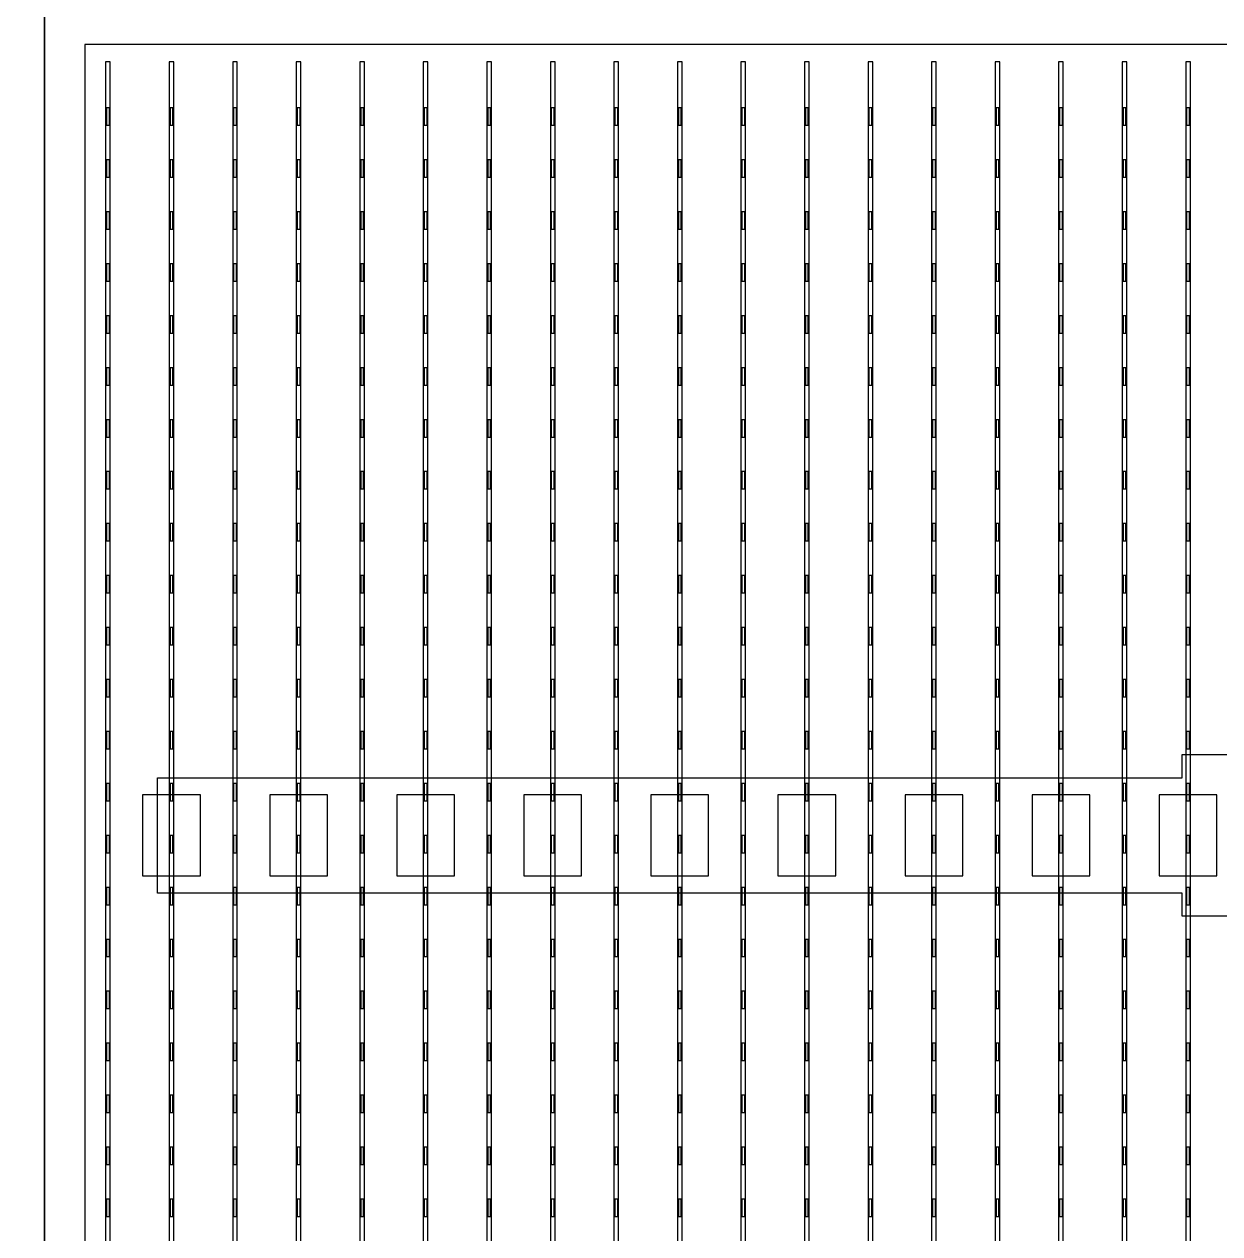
# Model space of a CAD drawing. Header units: millimetres. Extents: x -18 to 142, y -7 to 153.
# Drawn here: x 82.89 to 93.25, y 114.25 to 124.72 of the extents above; entities that cross this region are included whole.
import ezdxf

# ---------------------------------------------------------------- set-up
doc = ezdxf.new("R2010")
doc.units = ezdxf.units.MM
for name, color, linetype in [('BUSBARS', 3, 'Continuous'), ('CELLS', 5, 'Continuous'), ('CONTACT_PADS', 2, 'Continuous'), ('DICING', 4, 'Continuous'), ('FINGERS', 1, 'Continuous'), ('INSULATION', 2, 'Continuous')]:
    doc.layers.add(name, color=color, linetype=linetype)

msp = doc.modelspace()

# ---------------------------------------------------------------- linework, layer by layer
at = {"layer": 'BUSBARS'}
msp.add_lwpolyline([(102.99, 118.2), (102.99, 117.2), (94.12, 117.2), (94.12, 117), (92.92, 117), (92.92, 117.2), (84.05, 117.2), (84.05, 118.2), (92.92, 118.2), (92.92, 118.4), (94.12, 118.4), (94.12, 118.2), (102.99, 118.2)], close=True, dxfattribs=at)
at = {"layer": 'CELLS'}
for points in [[(83.07, 104), (83.07, 124.9), (62.17, 124.9), (62.17, 104), (83.07, 104)], [(103.97, 104), (103.97, 124.9), (83.07, 124.9), (83.07, 104), (103.97, 104)]]:
    msp.add_lwpolyline(points, close=True, dxfattribs=at)
at = {"layer": 'CONTACT_PADS'}
for points in [[(83.633, 123.85), (83.633, 124), (83.608, 124), (83.608, 123.85), (83.633, 123.85)], [(84.183, 123.85), (84.183, 124), (84.158, 124), (84.158, 123.85), (84.183, 123.85)], [(84.733, 123.85), (84.733, 124), (84.708, 124), (84.708, 123.85), (84.733, 123.85)], [(85.283, 123.85), (85.283, 124), (85.258, 124), (85.258, 123.85), (85.283, 123.85)], [(85.833, 123.85), (85.833, 124), (85.808, 124), (85.808, 123.85), (85.833, 123.85)], [(86.383, 123.85), (86.383, 124), (86.358, 124), (86.358, 123.85), (86.383, 123.85)], [(86.933, 123.85), (86.933, 124), (86.908, 124), (86.908, 123.85), (86.933, 123.85)], [(87.483, 123.85), (87.483, 124), (87.458, 124), (87.458, 123.85), (87.483, 123.85)], [(88.033, 123.85), (88.033, 124), (88.008, 124), (88.008, 123.85), (88.033, 123.85)], [(88.583, 123.85), (88.583, 124), (88.558, 124), (88.558, 123.85), (88.583, 123.85)], [(89.133, 123.85), (89.133, 124), (89.108, 124), (89.108, 123.85), (89.133, 123.85)], [(89.683, 123.85), (89.683, 124), (89.658, 124), (89.658, 123.85), (89.683, 123.85)], [(90.233, 123.85), (90.233, 124), (90.208, 124), (90.208, 123.85), (90.233, 123.85)], [(90.783, 123.85), (90.783, 124), (90.758, 124), (90.758, 123.85), (90.783, 123.85)], [(91.333, 123.85), (91.333, 124), (91.308, 124), (91.308, 123.85), (91.333, 123.85)], [(91.883, 123.85), (91.883, 124), (91.858, 124), (91.858, 123.85), (91.883, 123.85)], [(92.433, 123.85), (92.433, 124), (92.408, 124), (92.408, 123.85), (92.433, 123.85)], [(92.983, 123.85), (92.983, 124), (92.958, 124), (92.958, 123.85), (92.983, 123.85)], [(83.633, 123.4), (83.633, 123.55), (83.608, 123.55), (83.608, 123.4), (83.633, 123.4)], [(84.183, 123.4), (84.183, 123.55), (84.158, 123.55), (84.158, 123.4), (84.183, 123.4)], [(84.733, 123.4), (84.733, 123.55), (84.708, 123.55), (84.708, 123.4), (84.733, 123.4)], [(85.283, 123.4), (85.283, 123.55), (85.258, 123.55), (85.258, 123.4), (85.283, 123.4)], [(85.833, 123.4), (85.833, 123.55), (85.808, 123.55), (85.808, 123.4), (85.833, 123.4)], [(86.383, 123.4), (86.383, 123.55), (86.358, 123.55), (86.358, 123.4), (86.383, 123.4)], [(86.933, 123.4), (86.933, 123.55), (86.908, 123.55), (86.908, 123.4), (86.933, 123.4)], [(87.483, 123.4), (87.483, 123.55), (87.458, 123.55), (87.458, 123.4), (87.483, 123.4)], [(88.033, 123.4), (88.033, 123.55), (88.008, 123.55), (88.008, 123.4), (88.033, 123.4)], [(88.583, 123.4), (88.583, 123.55), (88.558, 123.55), (88.558, 123.4), (88.583, 123.4)], [(89.133, 123.4), (89.133, 123.55), (89.108, 123.55), (89.108, 123.4), (89.133, 123.4)], [(89.683, 123.4), (89.683, 123.55), (89.658, 123.55), (89.658, 123.4), (89.683, 123.4)], [(90.233, 123.4), (90.233, 123.55), (90.208, 123.55), (90.208, 123.4), (90.233, 123.4)], [(90.783, 123.4), (90.783, 123.55), (90.758, 123.55), (90.758, 123.4), (90.783, 123.4)], [(91.333, 123.4), (91.333, 123.55), (91.308, 123.55), (91.308, 123.4), (91.333, 123.4)], [(91.883, 123.4), (91.883, 123.55), (91.858, 123.55), (91.858, 123.4), (91.883, 123.4)], [(92.433, 123.4), (92.433, 123.55), (92.408, 123.55), (92.408, 123.4), (92.433, 123.4)], [(92.983, 123.4), (92.983, 123.55), (92.958, 123.55), (92.958, 123.4), (92.983, 123.4)], [(83.633, 122.95), (83.633, 123.1), (83.608, 123.1), (83.608, 122.95), (83.633, 122.95)], [(84.183, 122.95), (84.183, 123.1), (84.158, 123.1), (84.158, 122.95), (84.183, 122.95)], [(84.733, 122.95), (84.733, 123.1), (84.708, 123.1), (84.708, 122.95), (84.733, 122.95)], [(85.283, 122.95), (85.283, 123.1), (85.258, 123.1), (85.258, 122.95), (85.283, 122.95)], [(85.833, 122.95), (85.833, 123.1), (85.808, 123.1), (85.808, 122.95), (85.833, 122.95)], [(86.383, 122.95), (86.383, 123.1), (86.358, 123.1), (86.358, 122.95), (86.383, 122.95)], [(86.933, 122.95), (86.933, 123.1), (86.908, 123.1), (86.908, 122.95), (86.933, 122.95)], [(87.483, 122.95), (87.483, 123.1), (87.458, 123.1), (87.458, 122.95), (87.483, 122.95)], [(88.033, 122.95), (88.033, 123.1), (88.008, 123.1), (88.008, 122.95), (88.033, 122.95)], [(88.583, 122.95), (88.583, 123.1), (88.558, 123.1), (88.558, 122.95), (88.583, 122.95)], [(89.133, 122.95), (89.133, 123.1), (89.108, 123.1), (89.108, 122.95), (89.133, 122.95)], [(89.683, 122.95), (89.683, 123.1), (89.658, 123.1), (89.658, 122.95), (89.683, 122.95)], [(90.233, 122.95), (90.233, 123.1), (90.208, 123.1), (90.208, 122.95), (90.233, 122.95)], [(90.783, 122.95), (90.783, 123.1), (90.758, 123.1), (90.758, 122.95), (90.783, 122.95)], [(91.333, 122.95), (91.333, 123.1), (91.308, 123.1), (91.308, 122.95), (91.333, 122.95)], [(91.883, 122.95), (91.883, 123.1), (91.858, 123.1), (91.858, 122.95), (91.883, 122.95)], [(92.433, 122.95), (92.433, 123.1), (92.408, 123.1), (92.408, 122.95), (92.433, 122.95)], [(92.983, 122.95), (92.983, 123.1), (92.958, 123.1), (92.958, 122.95), (92.983, 122.95)], [(83.633, 122.5), (83.633, 122.65), (83.608, 122.65), (83.608, 122.5), (83.633, 122.5)], [(84.183, 122.5), (84.183, 122.65), (84.158, 122.65), (84.158, 122.5), (84.183, 122.5)], [(84.733, 122.5), (84.733, 122.65), (84.708, 122.65), (84.708, 122.5), (84.733, 122.5)], [(85.283, 122.5), (85.283, 122.65), (85.258, 122.65), (85.258, 122.5), (85.283, 122.5)], [(85.833, 122.5), (85.833, 122.65), (85.808, 122.65), (85.808, 122.5), (85.833, 122.5)], [(86.383, 122.5), (86.383, 122.65), (86.358, 122.65), (86.358, 122.5), (86.383, 122.5)], [(86.933, 122.5), (86.933, 122.65), (86.908, 122.65), (86.908, 122.5), (86.933, 122.5)], [(87.483, 122.5), (87.483, 122.65), (87.458, 122.65), (87.458, 122.5), (87.483, 122.5)], [(88.033, 122.5), (88.033, 122.65), (88.008, 122.65), (88.008, 122.5), (88.033, 122.5)], [(88.583, 122.5), (88.583, 122.65), (88.558, 122.65), (88.558, 122.5), (88.583, 122.5)], [(89.133, 122.5), (89.133, 122.65), (89.108, 122.65), (89.108, 122.5), (89.133, 122.5)], [(89.683, 122.5), (89.683, 122.65), (89.658, 122.65), (89.658, 122.5), (89.683, 122.5)], [(90.233, 122.5), (90.233, 122.65), (90.208, 122.65), (90.208, 122.5), (90.233, 122.5)], [(90.783, 122.5), (90.783, 122.65), (90.758, 122.65), (90.758, 122.5), (90.783, 122.5)], [(91.333, 122.5), (91.333, 122.65), (91.308, 122.65), (91.308, 122.5), (91.333, 122.5)], [(91.883, 122.5), (91.883, 122.65), (91.858, 122.65), (91.858, 122.5), (91.883, 122.5)], [(92.433, 122.5), (92.433, 122.65), (92.408, 122.65), (92.408, 122.5), (92.433, 122.5)], [(92.983, 122.5), (92.983, 122.65), (92.958, 122.65), (92.958, 122.5), (92.983, 122.5)], [(83.633, 122.05), (83.633, 122.2), (83.608, 122.2), (83.608, 122.05), (83.633, 122.05)], [(84.183, 122.05), (84.183, 122.2), (84.158, 122.2), (84.158, 122.05), (84.183, 122.05)], [(84.733, 122.05), (84.733, 122.2), (84.708, 122.2), (84.708, 122.05), (84.733, 122.05)], [(85.283, 122.05), (85.283, 122.2), (85.258, 122.2), (85.258, 122.05), (85.283, 122.05)], [(85.833, 122.05), (85.833, 122.2), (85.808, 122.2), (85.808, 122.05), (85.833, 122.05)], [(86.383, 122.05), (86.383, 122.2), (86.358, 122.2), (86.358, 122.05), (86.383, 122.05)], [(86.933, 122.05), (86.933, 122.2), (86.908, 122.2), (86.908, 122.05), (86.933, 122.05)], [(87.483, 122.05), (87.483, 122.2), (87.458, 122.2), (87.458, 122.05), (87.483, 122.05)], [(88.033, 122.05), (88.033, 122.2), (88.008, 122.2), (88.008, 122.05), (88.033, 122.05)], [(88.583, 122.05), (88.583, 122.2), (88.558, 122.2), (88.558, 122.05), (88.583, 122.05)], [(89.133, 122.05), (89.133, 122.2), (89.108, 122.2), (89.108, 122.05), (89.133, 122.05)], [(89.683, 122.05), (89.683, 122.2), (89.658, 122.2), (89.658, 122.05), (89.683, 122.05)], [(90.233, 122.05), (90.233, 122.2), (90.208, 122.2), (90.208, 122.05), (90.233, 122.05)], [(90.783, 122.05), (90.783, 122.2), (90.758, 122.2), (90.758, 122.05), (90.783, 122.05)], [(91.333, 122.05), (91.333, 122.2), (91.308, 122.2), (91.308, 122.05), (91.333, 122.05)], [(91.883, 122.05), (91.883, 122.2), (91.858, 122.2), (91.858, 122.05), (91.883, 122.05)], [(92.433, 122.05), (92.433, 122.2), (92.408, 122.2), (92.408, 122.05), (92.433, 122.05)], [(92.983, 122.05), (92.983, 122.2), (92.958, 122.2), (92.958, 122.05), (92.983, 122.05)], [(83.633, 121.6), (83.633, 121.75), (83.608, 121.75), (83.608, 121.6), (83.633, 121.6)], [(84.183, 121.6), (84.183, 121.75), (84.158, 121.75), (84.158, 121.6), (84.183, 121.6)], [(84.733, 121.6), (84.733, 121.75), (84.708, 121.75), (84.708, 121.6), (84.733, 121.6)], [(85.283, 121.6), (85.283, 121.75), (85.258, 121.75), (85.258, 121.6), (85.283, 121.6)], [(85.833, 121.6), (85.833, 121.75), (85.808, 121.75), (85.808, 121.6), (85.833, 121.6)], [(86.383, 121.6), (86.383, 121.75), (86.358, 121.75), (86.358, 121.6), (86.383, 121.6)], [(86.933, 121.6), (86.933, 121.75), (86.908, 121.75), (86.908, 121.6), (86.933, 121.6)], [(87.483, 121.6), (87.483, 121.75), (87.458, 121.75), (87.458, 121.6), (87.483, 121.6)], [(88.033, 121.6), (88.033, 121.75), (88.008, 121.75), (88.008, 121.6), (88.033, 121.6)], [(88.583, 121.6), (88.583, 121.75), (88.558, 121.75), (88.558, 121.6), (88.583, 121.6)], [(89.133, 121.6), (89.133, 121.75), (89.108, 121.75), (89.108, 121.6), (89.133, 121.6)], [(89.683, 121.6), (89.683, 121.75), (89.658, 121.75), (89.658, 121.6), (89.683, 121.6)], [(90.233, 121.6), (90.233, 121.75), (90.208, 121.75), (90.208, 121.6), (90.233, 121.6)], [(90.783, 121.6), (90.783, 121.75), (90.758, 121.75), (90.758, 121.6), (90.783, 121.6)], [(91.333, 121.6), (91.333, 121.75), (91.308, 121.75), (91.308, 121.6), (91.333, 121.6)], [(91.883, 121.6), (91.883, 121.75), (91.858, 121.75), (91.858, 121.6), (91.883, 121.6)], [(92.433, 121.6), (92.433, 121.75), (92.408, 121.75), (92.408, 121.6), (92.433, 121.6)], [(92.983, 121.6), (92.983, 121.75), (92.958, 121.75), (92.958, 121.6), (92.983, 121.6)], [(83.633, 121.15), (83.633, 121.3), (83.608, 121.3), (83.608, 121.15), (83.633, 121.15)], [(84.183, 121.15), (84.183, 121.3), (84.158, 121.3), (84.158, 121.15), (84.183, 121.15)], [(84.733, 121.15), (84.733, 121.3), (84.708, 121.3), (84.708, 121.15), (84.733, 121.15)], [(85.283, 121.15), (85.283, 121.3), (85.258, 121.3), (85.258, 121.15), (85.283, 121.15)], [(85.833, 121.15), (85.833, 121.3), (85.808, 121.3), (85.808, 121.15), (85.833, 121.15)], [(86.383, 121.15), (86.383, 121.3), (86.358, 121.3), (86.358, 121.15), (86.383, 121.15)], [(86.933, 121.15), (86.933, 121.3), (86.908, 121.3), (86.908, 121.15), (86.933, 121.15)], [(87.483, 121.15), (87.483, 121.3), (87.458, 121.3), (87.458, 121.15), (87.483, 121.15)], [(88.033, 121.15), (88.033, 121.3), (88.008, 121.3), (88.008, 121.15), (88.033, 121.15)], [(88.583, 121.15), (88.583, 121.3), (88.558, 121.3), (88.558, 121.15), (88.583, 121.15)], [(89.133, 121.15), (89.133, 121.3), (89.108, 121.3), (89.108, 121.15), (89.133, 121.15)], [(89.683, 121.15), (89.683, 121.3), (89.658, 121.3), (89.658, 121.15), (89.683, 121.15)], [(90.233, 121.15), (90.233, 121.3), (90.208, 121.3), (90.208, 121.15), (90.233, 121.15)], [(90.783, 121.15), (90.783, 121.3), (90.758, 121.3), (90.758, 121.15), (90.783, 121.15)], [(91.333, 121.15), (91.333, 121.3), (91.308, 121.3), (91.308, 121.15), (91.333, 121.15)], [(91.883, 121.15), (91.883, 121.3), (91.858, 121.3), (91.858, 121.15), (91.883, 121.15)], [(92.433, 121.15), (92.433, 121.3), (92.408, 121.3), (92.408, 121.15), (92.433, 121.15)], [(92.983, 121.15), (92.983, 121.3), (92.958, 121.3), (92.958, 121.15), (92.983, 121.15)], [(83.633, 120.7), (83.633, 120.85), (83.608, 120.85), (83.608, 120.7), (83.633, 120.7)], [(84.183, 120.7), (84.183, 120.85), (84.158, 120.85), (84.158, 120.7), (84.183, 120.7)], [(84.733, 120.7), (84.733, 120.85), (84.708, 120.85), (84.708, 120.7), (84.733, 120.7)], [(85.283, 120.7), (85.283, 120.85), (85.258, 120.85), (85.258, 120.7), (85.283, 120.7)], [(85.833, 120.7), (85.833, 120.85), (85.808, 120.85), (85.808, 120.7), (85.833, 120.7)], [(86.383, 120.7), (86.383, 120.85), (86.358, 120.85), (86.358, 120.7), (86.383, 120.7)], [(86.933, 120.7), (86.933, 120.85), (86.908, 120.85), (86.908, 120.7), (86.933, 120.7)], [(87.483, 120.7), (87.483, 120.85), (87.458, 120.85), (87.458, 120.7), (87.483, 120.7)], [(88.033, 120.7), (88.033, 120.85), (88.008, 120.85), (88.008, 120.7), (88.033, 120.7)], [(88.583, 120.7), (88.583, 120.85), (88.558, 120.85), (88.558, 120.7), (88.583, 120.7)], [(89.133, 120.7), (89.133, 120.85), (89.108, 120.85), (89.108, 120.7), (89.133, 120.7)], [(89.683, 120.7), (89.683, 120.85), (89.658, 120.85), (89.658, 120.7), (89.683, 120.7)], [(90.233, 120.7), (90.233, 120.85), (90.208, 120.85), (90.208, 120.7), (90.233, 120.7)], [(90.783, 120.7), (90.783, 120.85), (90.758, 120.85), (90.758, 120.7), (90.783, 120.7)], [(91.333, 120.7), (91.333, 120.85), (91.308, 120.85), (91.308, 120.7), (91.333, 120.7)], [(91.883, 120.7), (91.883, 120.85), (91.858, 120.85), (91.858, 120.7), (91.883, 120.7)], [(92.433, 120.7), (92.433, 120.85), (92.408, 120.85), (92.408, 120.7), (92.433, 120.7)], [(92.983, 120.7), (92.983, 120.85), (92.958, 120.85), (92.958, 120.7), (92.983, 120.7)], [(83.633, 120.25), (83.633, 120.4), (83.608, 120.4), (83.608, 120.25), (83.633, 120.25)], [(84.183, 120.25), (84.183, 120.4), (84.158, 120.4), (84.158, 120.25), (84.183, 120.25)], [(84.733, 120.25), (84.733, 120.4), (84.708, 120.4), (84.708, 120.25), (84.733, 120.25)], [(85.283, 120.25), (85.283, 120.4), (85.258, 120.4), (85.258, 120.25), (85.283, 120.25)], [(85.833, 120.25), (85.833, 120.4), (85.808, 120.4), (85.808, 120.25), (85.833, 120.25)], [(86.383, 120.25), (86.383, 120.4), (86.358, 120.4), (86.358, 120.25), (86.383, 120.25)], [(86.933, 120.25), (86.933, 120.4), (86.908, 120.4), (86.908, 120.25), (86.933, 120.25)], [(87.483, 120.25), (87.483, 120.4), (87.458, 120.4), (87.458, 120.25), (87.483, 120.25)], [(88.033, 120.25), (88.033, 120.4), (88.008, 120.4), (88.008, 120.25), (88.033, 120.25)], [(88.583, 120.25), (88.583, 120.4), (88.558, 120.4), (88.558, 120.25), (88.583, 120.25)], [(89.133, 120.25), (89.133, 120.4), (89.108, 120.4), (89.108, 120.25), (89.133, 120.25)], [(89.683, 120.25), (89.683, 120.4), (89.658, 120.4), (89.658, 120.25), (89.683, 120.25)], [(90.233, 120.25), (90.233, 120.4), (90.208, 120.4), (90.208, 120.25), (90.233, 120.25)], [(90.783, 120.25), (90.783, 120.4), (90.758, 120.4), (90.758, 120.25), (90.783, 120.25)], [(91.333, 120.25), (91.333, 120.4), (91.308, 120.4), (91.308, 120.25), (91.333, 120.25)], [(91.883, 120.25), (91.883, 120.4), (91.858, 120.4), (91.858, 120.25), (91.883, 120.25)], [(92.433, 120.25), (92.433, 120.4), (92.408, 120.4), (92.408, 120.25), (92.433, 120.25)], [(92.983, 120.25), (92.983, 120.4), (92.958, 120.4), (92.958, 120.25), (92.983, 120.25)], [(83.633, 119.8), (83.633, 119.95), (83.608, 119.95), (83.608, 119.8), (83.633, 119.8)], [(84.183, 119.8), (84.183, 119.95), (84.158, 119.95), (84.158, 119.8), (84.183, 119.8)], [(84.733, 119.8), (84.733, 119.95), (84.708, 119.95), (84.708, 119.8), (84.733, 119.8)], [(85.283, 119.8), (85.283, 119.95), (85.258, 119.95), (85.258, 119.8), (85.283, 119.8)], [(85.833, 119.8), (85.833, 119.95), (85.808, 119.95), (85.808, 119.8), (85.833, 119.8)], [(86.383, 119.8), (86.383, 119.95), (86.358, 119.95), (86.358, 119.8), (86.383, 119.8)], [(86.933, 119.8), (86.933, 119.95), (86.908, 119.95), (86.908, 119.8), (86.933, 119.8)], [(87.483, 119.8), (87.483, 119.95), (87.458, 119.95), (87.458, 119.8), (87.483, 119.8)], [(88.033, 119.8), (88.033, 119.95), (88.008, 119.95), (88.008, 119.8), (88.033, 119.8)], [(88.583, 119.8), (88.583, 119.95), (88.558, 119.95), (88.558, 119.8), (88.583, 119.8)], [(89.133, 119.8), (89.133, 119.95), (89.108, 119.95), (89.108, 119.8), (89.133, 119.8)], [(89.683, 119.8), (89.683, 119.95), (89.658, 119.95), (89.658, 119.8), (89.683, 119.8)], [(90.233, 119.8), (90.233, 119.95), (90.208, 119.95), (90.208, 119.8), (90.233, 119.8)], [(90.783, 119.8), (90.783, 119.95), (90.758, 119.95), (90.758, 119.8), (90.783, 119.8)], [(91.333, 119.8), (91.333, 119.95), (91.308, 119.95), (91.308, 119.8), (91.333, 119.8)], [(91.883, 119.8), (91.883, 119.95), (91.858, 119.95), (91.858, 119.8), (91.883, 119.8)], [(92.433, 119.8), (92.433, 119.95), (92.408, 119.95), (92.408, 119.8), (92.433, 119.8)], [(92.983, 119.8), (92.983, 119.95), (92.958, 119.95), (92.958, 119.8), (92.983, 119.8)], [(83.633, 119.35), (83.633, 119.5), (83.608, 119.5), (83.608, 119.35), (83.633, 119.35)], [(84.183, 119.35), (84.183, 119.5), (84.158, 119.5), (84.158, 119.35), (84.183, 119.35)], [(84.733, 119.35), (84.733, 119.5), (84.708, 119.5), (84.708, 119.35), (84.733, 119.35)], [(85.283, 119.35), (85.283, 119.5), (85.258, 119.5), (85.258, 119.35), (85.283, 119.35)], [(85.833, 119.35), (85.833, 119.5), (85.808, 119.5), (85.808, 119.35), (85.833, 119.35)], [(86.383, 119.35), (86.383, 119.5), (86.358, 119.5), (86.358, 119.35), (86.383, 119.35)], [(86.933, 119.35), (86.933, 119.5), (86.908, 119.5), (86.908, 119.35), (86.933, 119.35)], [(87.483, 119.35), (87.483, 119.5), (87.458, 119.5), (87.458, 119.35), (87.483, 119.35)], [(88.033, 119.35), (88.033, 119.5), (88.008, 119.5), (88.008, 119.35), (88.033, 119.35)], [(88.583, 119.35), (88.583, 119.5), (88.558, 119.5), (88.558, 119.35), (88.583, 119.35)], [(89.133, 119.35), (89.133, 119.5), (89.108, 119.5), (89.108, 119.35), (89.133, 119.35)], [(89.683, 119.35), (89.683, 119.5), (89.658, 119.5), (89.658, 119.35), (89.683, 119.35)], [(90.233, 119.35), (90.233, 119.5), (90.208, 119.5), (90.208, 119.35), (90.233, 119.35)], [(90.783, 119.35), (90.783, 119.5), (90.758, 119.5), (90.758, 119.35), (90.783, 119.35)], [(91.333, 119.35), (91.333, 119.5), (91.308, 119.5), (91.308, 119.35), (91.333, 119.35)], [(91.883, 119.35), (91.883, 119.5), (91.858, 119.5), (91.858, 119.35), (91.883, 119.35)], [(92.433, 119.35), (92.433, 119.5), (92.408, 119.5), (92.408, 119.35), (92.433, 119.35)], [(92.983, 119.35), (92.983, 119.5), (92.958, 119.5), (92.958, 119.35), (92.983, 119.35)], [(83.633, 118.9), (83.633, 119.05), (83.608, 119.05), (83.608, 118.9), (83.633, 118.9)], [(84.183, 118.9), (84.183, 119.05), (84.158, 119.05), (84.158, 118.9), (84.183, 118.9)], [(84.733, 118.9), (84.733, 119.05), (84.708, 119.05), (84.708, 118.9), (84.733, 118.9)], [(85.283, 118.9), (85.283, 119.05), (85.258, 119.05), (85.258, 118.9), (85.283, 118.9)], [(85.833, 118.9), (85.833, 119.05), (85.808, 119.05), (85.808, 118.9), (85.833, 118.9)], [(86.383, 118.9), (86.383, 119.05), (86.358, 119.05), (86.358, 118.9), (86.383, 118.9)], [(86.933, 118.9), (86.933, 119.05), (86.908, 119.05), (86.908, 118.9), (86.933, 118.9)], [(87.483, 118.9), (87.483, 119.05), (87.458, 119.05), (87.458, 118.9), (87.483, 118.9)], [(88.033, 118.9), (88.033, 119.05), (88.008, 119.05), (88.008, 118.9), (88.033, 118.9)], [(88.583, 118.9), (88.583, 119.05), (88.558, 119.05), (88.558, 118.9), (88.583, 118.9)], [(89.133, 118.9), (89.133, 119.05), (89.108, 119.05), (89.108, 118.9), (89.133, 118.9)], [(89.683, 118.9), (89.683, 119.05), (89.658, 119.05), (89.658, 118.9), (89.683, 118.9)], [(90.233, 118.9), (90.233, 119.05), (90.208, 119.05), (90.208, 118.9), (90.233, 118.9)], [(90.783, 118.9), (90.783, 119.05), (90.758, 119.05), (90.758, 118.9), (90.783, 118.9)], [(91.333, 118.9), (91.333, 119.05), (91.308, 119.05), (91.308, 118.9), (91.333, 118.9)], [(91.883, 118.9), (91.883, 119.05), (91.858, 119.05), (91.858, 118.9), (91.883, 118.9)], [(92.433, 118.9), (92.433, 119.05), (92.408, 119.05), (92.408, 118.9), (92.433, 118.9)], [(92.983, 118.9), (92.983, 119.05), (92.958, 119.05), (92.958, 118.9), (92.983, 118.9)], [(83.633, 118.45), (83.633, 118.6), (83.608, 118.6), (83.608, 118.45), (83.633, 118.45)], [(84.183, 118.45), (84.183, 118.6), (84.158, 118.6), (84.158, 118.45), (84.183, 118.45)], [(84.733, 118.45), (84.733, 118.6), (84.708, 118.6), (84.708, 118.45), (84.733, 118.45)], [(85.283, 118.45), (85.283, 118.6), (85.258, 118.6), (85.258, 118.45), (85.283, 118.45)], [(85.833, 118.45), (85.833, 118.6), (85.808, 118.6), (85.808, 118.45), (85.833, 118.45)], [(86.383, 118.45), (86.383, 118.6), (86.358, 118.6), (86.358, 118.45), (86.383, 118.45)], [(86.933, 118.45), (86.933, 118.6), (86.908, 118.6), (86.908, 118.45), (86.933, 118.45)], [(87.483, 118.45), (87.483, 118.6), (87.458, 118.6), (87.458, 118.45), (87.483, 118.45)], [(88.033, 118.45), (88.033, 118.6), (88.008, 118.6), (88.008, 118.45), (88.033, 118.45)], [(88.583, 118.45), (88.583, 118.6), (88.558, 118.6), (88.558, 118.45), (88.583, 118.45)], [(89.133, 118.45), (89.133, 118.6), (89.108, 118.6), (89.108, 118.45), (89.133, 118.45)], [(89.683, 118.45), (89.683, 118.6), (89.658, 118.6), (89.658, 118.45), (89.683, 118.45)], [(90.233, 118.45), (90.233, 118.6), (90.208, 118.6), (90.208, 118.45), (90.233, 118.45)], [(90.783, 118.45), (90.783, 118.6), (90.758, 118.6), (90.758, 118.45), (90.783, 118.45)], [(91.333, 118.45), (91.333, 118.6), (91.308, 118.6), (91.308, 118.45), (91.333, 118.45)], [(91.883, 118.45), (91.883, 118.6), (91.858, 118.6), (91.858, 118.45), (91.883, 118.45)], [(92.433, 118.45), (92.433, 118.6), (92.408, 118.6), (92.408, 118.45), (92.433, 118.45)], [(92.983, 118.45), (92.983, 118.6), (92.958, 118.6), (92.958, 118.45), (92.983, 118.45)], [(83.633, 118), (83.633, 118.15), (83.608, 118.15), (83.608, 118), (83.633, 118)], [(84.183, 118), (84.183, 118.15), (84.158, 118.15), (84.158, 118), (84.183, 118)], [(84.733, 118), (84.733, 118.15), (84.708, 118.15), (84.708, 118), (84.733, 118)], [(85.283, 118), (85.283, 118.15), (85.258, 118.15), (85.258, 118), (85.283, 118)], [(85.833, 118), (85.833, 118.15), (85.808, 118.15), (85.808, 118), (85.833, 118)], [(86.383, 118), (86.383, 118.15), (86.358, 118.15), (86.358, 118), (86.383, 118)], [(86.933, 118), (86.933, 118.15), (86.908, 118.15), (86.908, 118), (86.933, 118)], [(87.483, 118), (87.483, 118.15), (87.458, 118.15), (87.458, 118), (87.483, 118)], [(88.033, 118), (88.033, 118.15), (88.008, 118.15), (88.008, 118), (88.033, 118)], [(88.583, 118), (88.583, 118.15), (88.558, 118.15), (88.558, 118), (88.583, 118)], [(89.133, 118), (89.133, 118.15), (89.108, 118.15), (89.108, 118), (89.133, 118)], [(89.683, 118), (89.683, 118.15), (89.658, 118.15), (89.658, 118), (89.683, 118)], [(90.233, 118), (90.233, 118.15), (90.208, 118.15), (90.208, 118), (90.233, 118)], [(90.783, 118), (90.783, 118.15), (90.758, 118.15), (90.758, 118), (90.783, 118)], [(91.333, 118), (91.333, 118.15), (91.308, 118.15), (91.308, 118), (91.333, 118)], [(91.883, 118), (91.883, 118.15), (91.858, 118.15), (91.858, 118), (91.883, 118)], [(92.433, 118), (92.433, 118.15), (92.408, 118.15), (92.408, 118), (92.433, 118)], [(92.983, 118), (92.983, 118.15), (92.958, 118.15), (92.958, 118), (92.983, 118)], [(83.633, 117.55), (83.633, 117.7), (83.608, 117.7), (83.608, 117.55), (83.633, 117.55)], [(84.183, 117.55), (84.183, 117.7), (84.158, 117.7), (84.158, 117.55), (84.183, 117.55)], [(84.733, 117.55), (84.733, 117.7), (84.708, 117.7), (84.708, 117.55), (84.733, 117.55)], [(85.283, 117.55), (85.283, 117.7), (85.258, 117.7), (85.258, 117.55), (85.283, 117.55)], [(85.833, 117.55), (85.833, 117.7), (85.808, 117.7), (85.808, 117.55), (85.833, 117.55)], [(86.383, 117.55), (86.383, 117.7), (86.358, 117.7), (86.358, 117.55), (86.383, 117.55)], [(86.933, 117.55), (86.933, 117.7), (86.908, 117.7), (86.908, 117.55), (86.933, 117.55)], [(87.483, 117.55), (87.483, 117.7), (87.458, 117.7), (87.458, 117.55), (87.483, 117.55)], [(88.033, 117.55), (88.033, 117.7), (88.008, 117.7), (88.008, 117.55), (88.033, 117.55)], [(88.583, 117.55), (88.583, 117.7), (88.558, 117.7), (88.558, 117.55), (88.583, 117.55)], [(89.133, 117.55), (89.133, 117.7), (89.108, 117.7), (89.108, 117.55), (89.133, 117.55)], [(89.683, 117.55), (89.683, 117.7), (89.658, 117.7), (89.658, 117.55), (89.683, 117.55)], [(90.233, 117.55), (90.233, 117.7), (90.208, 117.7), (90.208, 117.55), (90.233, 117.55)], [(90.783, 117.55), (90.783, 117.7), (90.758, 117.7), (90.758, 117.55), (90.783, 117.55)], [(91.333, 117.55), (91.333, 117.7), (91.308, 117.7), (91.308, 117.55), (91.333, 117.55)], [(91.883, 117.55), (91.883, 117.7), (91.858, 117.7), (91.858, 117.55), (91.883, 117.55)], [(92.433, 117.55), (92.433, 117.7), (92.408, 117.7), (92.408, 117.55), (92.433, 117.55)], [(92.983, 117.55), (92.983, 117.7), (92.958, 117.7), (92.958, 117.55), (92.983, 117.55)], [(83.633, 117.1), (83.633, 117.25), (83.608, 117.25), (83.608, 117.1), (83.633, 117.1)], [(84.183, 117.1), (84.183, 117.25), (84.158, 117.25), (84.158, 117.1), (84.183, 117.1)], [(84.733, 117.1), (84.733, 117.25), (84.708, 117.25), (84.708, 117.1), (84.733, 117.1)], [(85.283, 117.1), (85.283, 117.25), (85.258, 117.25), (85.258, 117.1), (85.283, 117.1)], [(85.833, 117.1), (85.833, 117.25), (85.808, 117.25), (85.808, 117.1), (85.833, 117.1)], [(86.383, 117.1), (86.383, 117.25), (86.358, 117.25), (86.358, 117.1), (86.383, 117.1)], [(86.933, 117.1), (86.933, 117.25), (86.908, 117.25), (86.908, 117.1), (86.933, 117.1)], [(87.483, 117.1), (87.483, 117.25), (87.458, 117.25), (87.458, 117.1), (87.483, 117.1)], [(88.033, 117.1), (88.033, 117.25), (88.008, 117.25), (88.008, 117.1), (88.033, 117.1)], [(88.583, 117.1), (88.583, 117.25), (88.558, 117.25), (88.558, 117.1), (88.583, 117.1)], [(89.133, 117.1), (89.133, 117.25), (89.108, 117.25), (89.108, 117.1), (89.133, 117.1)], [(89.683, 117.1), (89.683, 117.25), (89.658, 117.25), (89.658, 117.1), (89.683, 117.1)], [(90.233, 117.1), (90.233, 117.25), (90.208, 117.25), (90.208, 117.1), (90.233, 117.1)], [(90.783, 117.1), (90.783, 117.25), (90.758, 117.25), (90.758, 117.1), (90.783, 117.1)], [(91.333, 117.1), (91.333, 117.25), (91.308, 117.25), (91.308, 117.1), (91.333, 117.1)], [(91.883, 117.1), (91.883, 117.25), (91.858, 117.25), (91.858, 117.1), (91.883, 117.1)], [(92.433, 117.1), (92.433, 117.25), (92.408, 117.25), (92.408, 117.1), (92.433, 117.1)], [(92.983, 117.1), (92.983, 117.25), (92.958, 117.25), (92.958, 117.1), (92.983, 117.1)], [(83.633, 116.65), (83.633, 116.8), (83.608, 116.8), (83.608, 116.65), (83.633, 116.65)], [(84.183, 116.65), (84.183, 116.8), (84.158, 116.8), (84.158, 116.65), (84.183, 116.65)], [(84.733, 116.65), (84.733, 116.8), (84.708, 116.8), (84.708, 116.65), (84.733, 116.65)], [(85.283, 116.65), (85.283, 116.8), (85.258, 116.8), (85.258, 116.65), (85.283, 116.65)], [(85.833, 116.65), (85.833, 116.8), (85.808, 116.8), (85.808, 116.65), (85.833, 116.65)], [(86.383, 116.65), (86.383, 116.8), (86.358, 116.8), (86.358, 116.65), (86.383, 116.65)], [(86.933, 116.65), (86.933, 116.8), (86.908, 116.8), (86.908, 116.65), (86.933, 116.65)], [(87.483, 116.65), (87.483, 116.8), (87.458, 116.8), (87.458, 116.65), (87.483, 116.65)], [(88.033, 116.65), (88.033, 116.8), (88.008, 116.8), (88.008, 116.65), (88.033, 116.65)], [(88.583, 116.65), (88.583, 116.8), (88.558, 116.8), (88.558, 116.65), (88.583, 116.65)], [(89.133, 116.65), (89.133, 116.8), (89.108, 116.8), (89.108, 116.65), (89.133, 116.65)], [(89.683, 116.65), (89.683, 116.8), (89.658, 116.8), (89.658, 116.65), (89.683, 116.65)], [(90.233, 116.65), (90.233, 116.8), (90.208, 116.8), (90.208, 116.65), (90.233, 116.65)], [(90.783, 116.65), (90.783, 116.8), (90.758, 116.8), (90.758, 116.65), (90.783, 116.65)], [(91.333, 116.65), (91.333, 116.8), (91.308, 116.8), (91.308, 116.65), (91.333, 116.65)], [(91.883, 116.65), (91.883, 116.8), (91.858, 116.8), (91.858, 116.65), (91.883, 116.65)], [(92.433, 116.65), (92.433, 116.8), (92.408, 116.8), (92.408, 116.65), (92.433, 116.65)], [(92.983, 116.65), (92.983, 116.8), (92.958, 116.8), (92.958, 116.65), (92.983, 116.65)], [(83.633, 116.2), (83.633, 116.35), (83.608, 116.35), (83.608, 116.2), (83.633, 116.2)], [(84.183, 116.2), (84.183, 116.35), (84.158, 116.35), (84.158, 116.2), (84.183, 116.2)], [(84.733, 116.2), (84.733, 116.35), (84.708, 116.35), (84.708, 116.2), (84.733, 116.2)], [(85.283, 116.2), (85.283, 116.35), (85.258, 116.35), (85.258, 116.2), (85.283, 116.2)], [(85.833, 116.2), (85.833, 116.35), (85.808, 116.35), (85.808, 116.2), (85.833, 116.2)], [(86.383, 116.2), (86.383, 116.35), (86.358, 116.35), (86.358, 116.2), (86.383, 116.2)], [(86.933, 116.2), (86.933, 116.35), (86.908, 116.35), (86.908, 116.2), (86.933, 116.2)], [(87.483, 116.2), (87.483, 116.35), (87.458, 116.35), (87.458, 116.2), (87.483, 116.2)], [(88.033, 116.2), (88.033, 116.35), (88.008, 116.35), (88.008, 116.2), (88.033, 116.2)], [(88.583, 116.2), (88.583, 116.35), (88.558, 116.35), (88.558, 116.2), (88.583, 116.2)], [(89.133, 116.2), (89.133, 116.35), (89.108, 116.35), (89.108, 116.2), (89.133, 116.2)], [(89.683, 116.2), (89.683, 116.35), (89.658, 116.35), (89.658, 116.2), (89.683, 116.2)], [(90.233, 116.2), (90.233, 116.35), (90.208, 116.35), (90.208, 116.2), (90.233, 116.2)], [(90.783, 116.2), (90.783, 116.35), (90.758, 116.35), (90.758, 116.2), (90.783, 116.2)], [(91.333, 116.2), (91.333, 116.35), (91.308, 116.35), (91.308, 116.2), (91.333, 116.2)], [(91.883, 116.2), (91.883, 116.35), (91.858, 116.35), (91.858, 116.2), (91.883, 116.2)], [(92.433, 116.2), (92.433, 116.35), (92.408, 116.35), (92.408, 116.2), (92.433, 116.2)], [(92.983, 116.2), (92.983, 116.35), (92.958, 116.35), (92.958, 116.2), (92.983, 116.2)], [(83.633, 115.75), (83.633, 115.9), (83.608, 115.9), (83.608, 115.75), (83.633, 115.75)], [(84.183, 115.75), (84.183, 115.9), (84.158, 115.9), (84.158, 115.75), (84.183, 115.75)], [(84.733, 115.75), (84.733, 115.9), (84.708, 115.9), (84.708, 115.75), (84.733, 115.75)], [(85.283, 115.75), (85.283, 115.9), (85.258, 115.9), (85.258, 115.75), (85.283, 115.75)], [(85.833, 115.75), (85.833, 115.9), (85.808, 115.9), (85.808, 115.75), (85.833, 115.75)], [(86.383, 115.75), (86.383, 115.9), (86.358, 115.9), (86.358, 115.75), (86.383, 115.75)], [(86.933, 115.75), (86.933, 115.9), (86.908, 115.9), (86.908, 115.75), (86.933, 115.75)], [(87.483, 115.75), (87.483, 115.9), (87.458, 115.9), (87.458, 115.75), (87.483, 115.75)], [(88.033, 115.75), (88.033, 115.9), (88.008, 115.9), (88.008, 115.75), (88.033, 115.75)], [(88.583, 115.75), (88.583, 115.9), (88.558, 115.9), (88.558, 115.75), (88.583, 115.75)], [(89.133, 115.75), (89.133, 115.9), (89.108, 115.9), (89.108, 115.75), (89.133, 115.75)], [(89.683, 115.75), (89.683, 115.9), (89.658, 115.9), (89.658, 115.75), (89.683, 115.75)], [(90.233, 115.75), (90.233, 115.9), (90.208, 115.9), (90.208, 115.75), (90.233, 115.75)], [(90.783, 115.75), (90.783, 115.9), (90.758, 115.9), (90.758, 115.75), (90.783, 115.75)], [(91.333, 115.75), (91.333, 115.9), (91.308, 115.9), (91.308, 115.75), (91.333, 115.75)], [(91.883, 115.75), (91.883, 115.9), (91.858, 115.9), (91.858, 115.75), (91.883, 115.75)], [(92.433, 115.75), (92.433, 115.9), (92.408, 115.9), (92.408, 115.75), (92.433, 115.75)], [(92.983, 115.75), (92.983, 115.9), (92.958, 115.9), (92.958, 115.75), (92.983, 115.75)], [(83.633, 115.3), (83.633, 115.45), (83.608, 115.45), (83.608, 115.3), (83.633, 115.3)], [(84.183, 115.3), (84.183, 115.45), (84.158, 115.45), (84.158, 115.3), (84.183, 115.3)], [(84.733, 115.3), (84.733, 115.45), (84.708, 115.45), (84.708, 115.3), (84.733, 115.3)], [(85.283, 115.3), (85.283, 115.45), (85.258, 115.45), (85.258, 115.3), (85.283, 115.3)], [(85.833, 115.3), (85.833, 115.45), (85.808, 115.45), (85.808, 115.3), (85.833, 115.3)], [(86.383, 115.3), (86.383, 115.45), (86.358, 115.45), (86.358, 115.3), (86.383, 115.3)], [(86.933, 115.3), (86.933, 115.45), (86.908, 115.45), (86.908, 115.3), (86.933, 115.3)], [(87.483, 115.3), (87.483, 115.45), (87.458, 115.45), (87.458, 115.3), (87.483, 115.3)], [(88.033, 115.3), (88.033, 115.45), (88.008, 115.45), (88.008, 115.3), (88.033, 115.3)], [(88.583, 115.3), (88.583, 115.45), (88.558, 115.45), (88.558, 115.3), (88.583, 115.3)], [(89.133, 115.3), (89.133, 115.45), (89.108, 115.45), (89.108, 115.3), (89.133, 115.3)], [(89.683, 115.3), (89.683, 115.45), (89.658, 115.45), (89.658, 115.3), (89.683, 115.3)], [(90.233, 115.3), (90.233, 115.45), (90.208, 115.45), (90.208, 115.3), (90.233, 115.3)], [(90.783, 115.3), (90.783, 115.45), (90.758, 115.45), (90.758, 115.3), (90.783, 115.3)], [(91.333, 115.3), (91.333, 115.45), (91.308, 115.45), (91.308, 115.3), (91.333, 115.3)], [(91.883, 115.3), (91.883, 115.45), (91.858, 115.45), (91.858, 115.3), (91.883, 115.3)], [(92.433, 115.3), (92.433, 115.45), (92.408, 115.45), (92.408, 115.3), (92.433, 115.3)], [(92.983, 115.3), (92.983, 115.45), (92.958, 115.45), (92.958, 115.3), (92.983, 115.3)], [(83.633, 114.85), (83.633, 115), (83.608, 115), (83.608, 114.85), (83.633, 114.85)], [(84.183, 114.85), (84.183, 115), (84.158, 115), (84.158, 114.85), (84.183, 114.85)], [(84.733, 114.85), (84.733, 115), (84.708, 115), (84.708, 114.85), (84.733, 114.85)], [(85.283, 114.85), (85.283, 115), (85.258, 115), (85.258, 114.85), (85.283, 114.85)], [(85.833, 114.85), (85.833, 115), (85.808, 115), (85.808, 114.85), (85.833, 114.85)], [(86.383, 114.85), (86.383, 115), (86.358, 115), (86.358, 114.85), (86.383, 114.85)], [(86.933, 114.85), (86.933, 115), (86.908, 115), (86.908, 114.85), (86.933, 114.85)], [(87.483, 114.85), (87.483, 115), (87.458, 115), (87.458, 114.85), (87.483, 114.85)], [(88.033, 114.85), (88.033, 115), (88.008, 115), (88.008, 114.85), (88.033, 114.85)], [(88.583, 114.85), (88.583, 115), (88.558, 115), (88.558, 114.85), (88.583, 114.85)], [(89.133, 114.85), (89.133, 115), (89.108, 115), (89.108, 114.85), (89.133, 114.85)], [(89.683, 114.85), (89.683, 115), (89.658, 115), (89.658, 114.85), (89.683, 114.85)], [(90.233, 114.85), (90.233, 115), (90.208, 115), (90.208, 114.85), (90.233, 114.85)], [(90.783, 114.85), (90.783, 115), (90.758, 115), (90.758, 114.85), (90.783, 114.85)], [(91.333, 114.85), (91.333, 115), (91.308, 115), (91.308, 114.85), (91.333, 114.85)], [(91.883, 114.85), (91.883, 115), (91.858, 115), (91.858, 114.85), (91.883, 114.85)], [(92.433, 114.85), (92.433, 115), (92.408, 115), (92.408, 114.85), (92.433, 114.85)], [(92.983, 114.85), (92.983, 115), (92.958, 115), (92.958, 114.85), (92.983, 114.85)], [(83.633, 114.4), (83.633, 114.55), (83.608, 114.55), (83.608, 114.4), (83.633, 114.4)], [(84.183, 114.4), (84.183, 114.55), (84.158, 114.55), (84.158, 114.4), (84.183, 114.4)], [(84.733, 114.4), (84.733, 114.55), (84.708, 114.55), (84.708, 114.4), (84.733, 114.4)], [(85.283, 114.4), (85.283, 114.55), (85.258, 114.55), (85.258, 114.4), (85.283, 114.4)], [(85.833, 114.4), (85.833, 114.55), (85.808, 114.55), (85.808, 114.4), (85.833, 114.4)], [(86.383, 114.4), (86.383, 114.55), (86.358, 114.55), (86.358, 114.4), (86.383, 114.4)], [(86.933, 114.4), (86.933, 114.55), (86.908, 114.55), (86.908, 114.4), (86.933, 114.4)], [(87.483, 114.4), (87.483, 114.55), (87.458, 114.55), (87.458, 114.4), (87.483, 114.4)], [(88.033, 114.4), (88.033, 114.55), (88.008, 114.55), (88.008, 114.4), (88.033, 114.4)], [(88.583, 114.4), (88.583, 114.55), (88.558, 114.55), (88.558, 114.4), (88.583, 114.4)], [(89.133, 114.4), (89.133, 114.55), (89.108, 114.55), (89.108, 114.4), (89.133, 114.4)], [(89.683, 114.4), (89.683, 114.55), (89.658, 114.55), (89.658, 114.4), (89.683, 114.4)], [(90.233, 114.4), (90.233, 114.55), (90.208, 114.55), (90.208, 114.4), (90.233, 114.4)], [(90.783, 114.4), (90.783, 114.55), (90.758, 114.55), (90.758, 114.4), (90.783, 114.4)], [(91.333, 114.4), (91.333, 114.55), (91.308, 114.55), (91.308, 114.4), (91.333, 114.4)], [(91.883, 114.4), (91.883, 114.55), (91.858, 114.55), (91.858, 114.4), (91.883, 114.4)], [(92.433, 114.4), (92.433, 114.55), (92.408, 114.55), (92.408, 114.4), (92.433, 114.4)], [(92.983, 114.4), (92.983, 114.55), (92.958, 114.55), (92.958, 114.4), (92.983, 114.4)]]:
    msp.add_lwpolyline(points, close=True, dxfattribs=at)
at = {"layer": 'DICING'}
for q in [(83.07, 152.65), (83.07, 152.65), (83.07, 152.65), (83.07, 152.65), (83.07, 152.65), (83.07, 152.65), (83.07, 131.75), (83.07, 131.75), (83.07, 131.75), (83.07, 131.75), (83.07, 131.75), (83.07, 131.75)]:
    msp.add_line((83.07, -7.35), q, dxfattribs=at)
at = {"layer": 'FINGERS'}
for points in [[(83.64, 104.5), (83.64, 124.4), (83.6, 124.4), (83.6, 104.5), (83.64, 104.5)], [(84.19, 104.5), (84.19, 124.4), (84.15, 124.4), (84.15, 104.5), (84.19, 104.5)], [(84.74, 104.5), (84.74, 124.4), (84.7, 124.4), (84.7, 104.5), (84.74, 104.5)], [(85.29, 104.5), (85.29, 124.4), (85.25, 124.4), (85.25, 104.5), (85.29, 104.5)], [(85.84, 104.5), (85.84, 124.4), (85.8, 124.4), (85.8, 104.5), (85.84, 104.5)], [(86.39, 104.5), (86.39, 124.4), (86.35, 124.4), (86.35, 104.5), (86.39, 104.5)], [(86.94, 104.5), (86.94, 124.4), (86.9, 124.4), (86.9, 104.5), (86.94, 104.5)], [(87.49, 104.5), (87.49, 124.4), (87.45, 124.4), (87.45, 104.5), (87.49, 104.5)], [(88.04, 104.5), (88.04, 124.4), (88, 124.4), (88, 104.5), (88.04, 104.5)], [(88.59, 104.5), (88.59, 124.4), (88.55, 124.4), (88.55, 104.5), (88.59, 104.5)], [(89.14, 104.5), (89.14, 124.4), (89.1, 124.4), (89.1, 104.5), (89.14, 104.5)], [(89.69, 104.5), (89.69, 124.4), (89.65, 124.4), (89.65, 104.5), (89.69, 104.5)], [(90.24, 104.5), (90.24, 124.4), (90.2, 124.4), (90.2, 104.5), (90.24, 104.5)], [(90.79, 104.5), (90.79, 124.4), (90.75, 124.4), (90.75, 104.5), (90.79, 104.5)], [(91.34, 104.5), (91.34, 124.4), (91.3, 124.4), (91.3, 104.5), (91.34, 104.5)], [(91.89, 104.5), (91.89, 124.4), (91.85, 124.4), (91.85, 104.5), (91.89, 104.5)], [(92.44, 104.5), (92.44, 124.4), (92.4, 124.4), (92.4, 104.5), (92.44, 104.5)], [(92.99, 104.5), (92.99, 124.4), (92.95, 124.4), (92.95, 104.5), (92.99, 104.5)]]:
    msp.add_lwpolyline(points, close=True, dxfattribs=at)
at = {"layer": 'INSULATION'}
for points in [[(103.62, 104.35), (103.62, 124.55), (83.42, 124.55), (83.42, 104.35), (103.62, 104.35)], [(84.42, 117.35), (84.42, 118.05), (83.92, 118.05), (83.92, 117.35), (84.42, 117.35)], [(85.52, 117.35), (85.52, 118.05), (85.02, 118.05), (85.02, 117.35), (85.52, 117.35)], [(86.62, 117.35), (86.62, 118.05), (86.12, 118.05), (86.12, 117.35), (86.62, 117.35)], [(87.72, 117.35), (87.72, 118.05), (87.22, 118.05), (87.22, 117.35), (87.72, 117.35)], [(88.82, 117.35), (88.82, 118.05), (88.32, 118.05), (88.32, 117.35), (88.82, 117.35)], [(89.92, 117.35), (89.92, 118.05), (89.42, 118.05), (89.42, 117.35), (89.92, 117.35)], [(91.02, 117.35), (91.02, 118.05), (90.52, 118.05), (90.52, 117.35), (91.02, 117.35)], [(92.12, 117.35), (92.12, 118.05), (91.62, 118.05), (91.62, 117.35), (92.12, 117.35)], [(93.22, 117.35), (93.22, 118.05), (92.72, 118.05), (92.72, 117.35), (93.22, 117.35)]]:
    msp.add_lwpolyline(points, close=True, dxfattribs=at)

doc.saveas('drawing.dxf')
